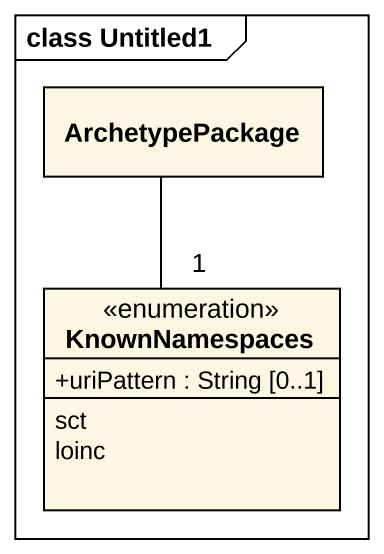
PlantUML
@startuml
mainframe class Untitled1
hide circle
hide empty members
skinparam classAttributeIconSize 0
class ArchetypePackage
enum KnownNamespaces {
  +uriPattern : String [0..1]
  sct
  loinc
}
ArchetypePackage -- "1" KnownNamespaces
@enduml
